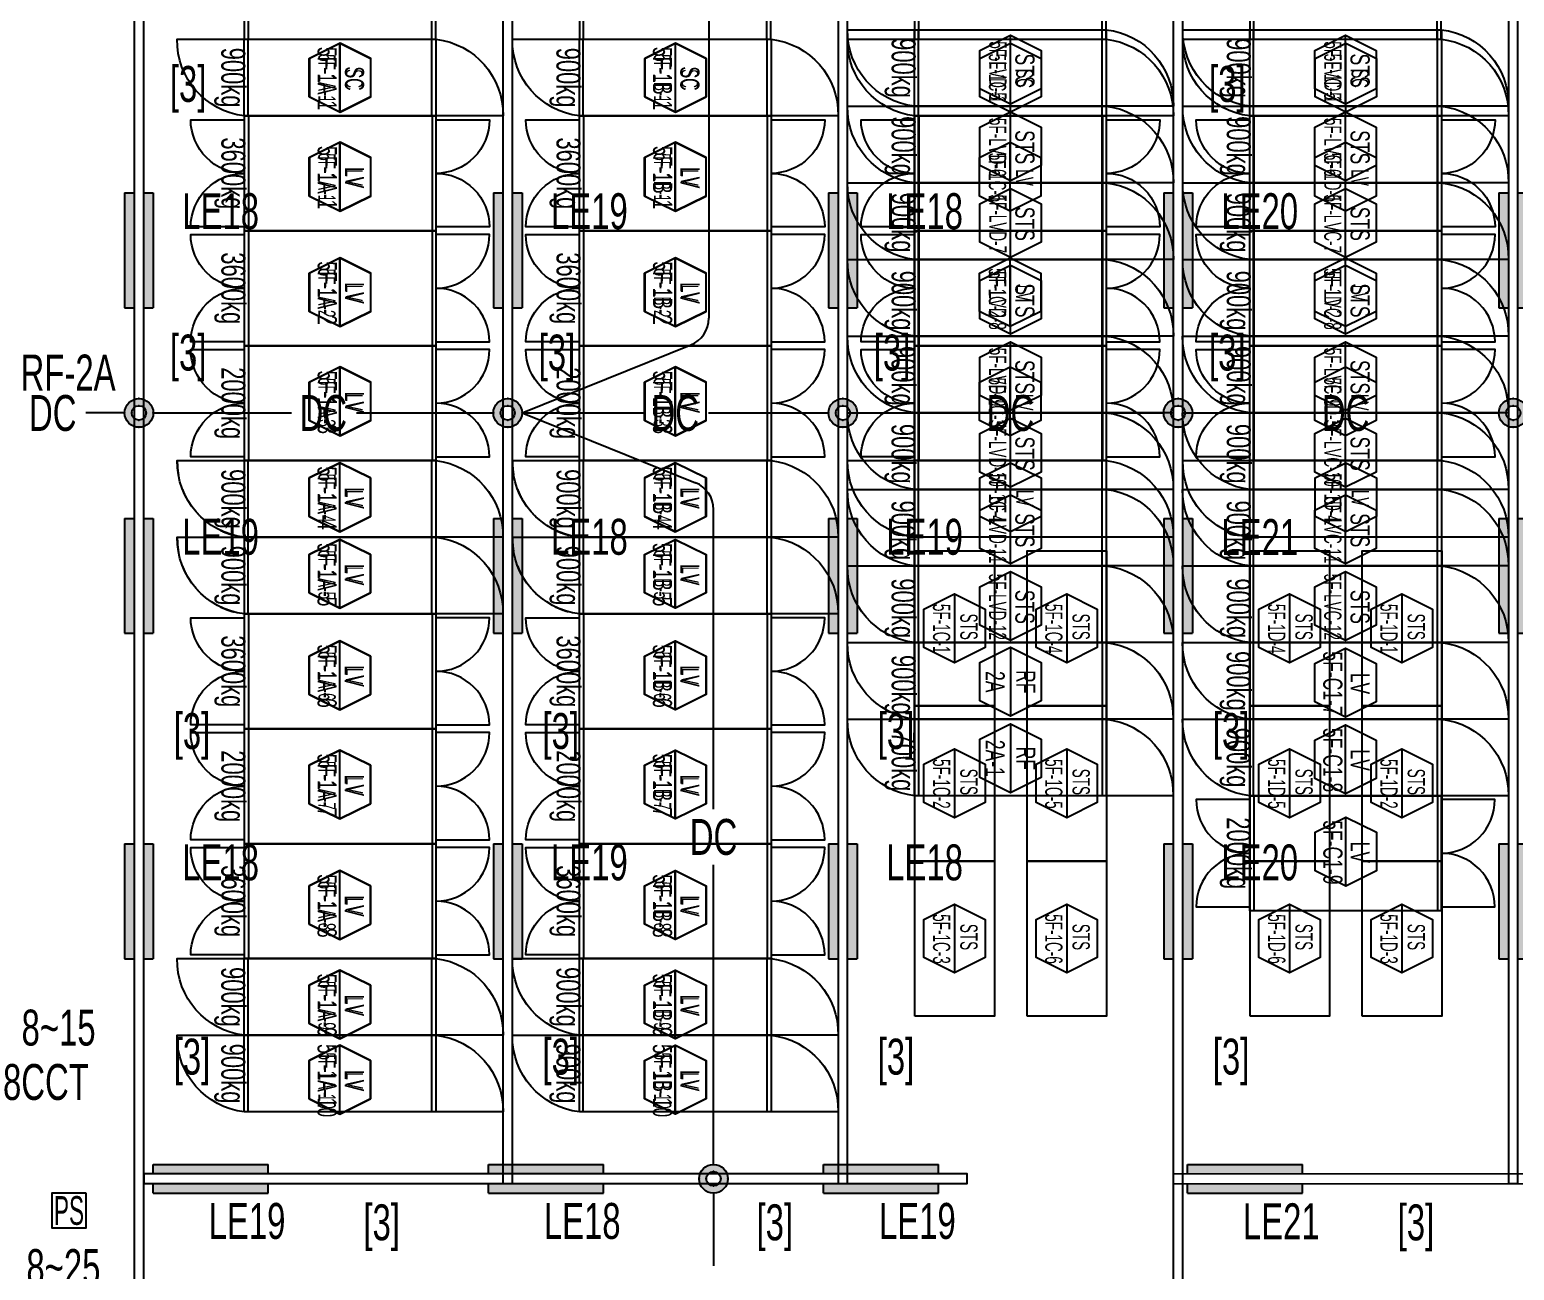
# Model space of a CAD drawing. Header units: millimetres. Extents: x 86947 to 500447, y -530175 to 1059536.
# Drawn here: x 134813 to 150316, y 483050 to 496005 of the extents above; entities that cross this region are included whole.
import ezdxf
from ezdxf.enums import TextEntityAlignment as Align

# ---------------------------------------------------------------- set-up
doc = ezdxf.new("R2010")
doc.units = ezdxf.units.MM
doc.header["$LTSCALE"] = 150
doc.linetypes.add('D1', pattern=[3, 1, -1, 1])
for name, color, linetype in [('------03 Lighting Fixture', 3, 'Continuous'), ('------04 Lighting Switch', 2, 'Continuous'), ('-----25 Emergency Lighting Embeded Wire in Ceiling or Wall', 1, 'Continuous'), ('-----28 Race Way', 1, 'Continuous'), ('-----33 Equipment', 5, 'Continuous'), ('-----36 Dimension', 1, 'Continuous')]:
    doc.layers.add(name, color=color, linetype=linetype)
doc.styles.add('ELEC', font='Dotum.ttf')

# ---------------------------------------------------------------- blocks, each defined once
blk = doc.blocks.new('D01')
at = {"linetype": 'Continuous'}
blk.add_circle((0, 0), 150, dxfattribs=at)
for p in [(-150, 0), (0, 150), (150, 0), (0, -150)]:
    blk.add_point(p)
blk = doc.blocks.new('E01')
h = blk.add_hatch(color=256)
edge = h.paths.add_edge_path(flags=17)
edge.add_arc((0, 0), 75, 0, 360)
edge = h.paths.add_edge_path()
edge.add_arc((0, 0), 150, 0, 360)
blk.add_blockref('D01', (0, 0))
at = {"xscale": 0.5, "yscale": 0.5, "zscale": 0.5}
blk.add_blockref('D01', (0, 0), dxfattribs=at)
blk = doc.blocks.new('*U16')
blk.add_lwpolyline([(150, 0), (-150, 0), (-150, -300), (150, -300)], close=True)
at = {"style": 'ELEC', "width": 0.6}
blk.add_text('PS', height=250, dxfattribs=at).set_placement((0, -150), align=Align.MIDDLE)
blk = doc.blocks.new('E17')
h = blk.add_hatch(color=256)
h.paths.add_polyline_path([(600, 100), (-600, 100), (-600, 0), (600, 0)])
h.paths.add_polyline_path([(600, -100), (-600, -100), (-600, -200), (600, -200)])
for p, q in [((-600, 100), (600, 100)), ((-600, 100), (-600, 0)), ((600, 100), (600, 0)), ((600, 100), (600, 0)), ((-600, -100), (-600, -200)), ((600, -100), (600, -200)), ((-600, -200), (600, -200))]:
    blk.add_line(p, q)
blk = doc.blocks.new('1234')
at = {"layer": '-----33 Equipment'}
for p, q in [((389398, 674105), (389398, 676605)), ((391312, 674105), (391312, 676605)), ((392898, 674105), (392898, 676605)), ((394812, 674105), (394812, 676605)), ((396398, 674105), (396398, 676605)), ((398312, 674105), (398312, 676605)), ((399898, 674105), (399898, 676605)), ((401812, 674105), (401812, 676605)), ((389394, 673305), (389394, 674105)), ((391314, 673305), (391314, 674105)), ((392894, 673305), (392894, 674105)), ((394814, 673305), (394814, 674105)), ((396394, 673305), (396394, 674105)), ((398314, 673305), (398314, 674105)), ((399894, 673305), (399894, 674105)), ((401814, 673305), (401814, 674105)), ((389397, 673305), (389397, 672105)), ((391315, 673305), (391315, 672105)), ((392897, 673305), (392897, 672105)), ((394815, 673305), (394815, 672105)), ((396397, 673305), (396397, 672105)), ((398315, 673305), (398315, 672105)), ((399897, 673305), (399897, 672105)), ((401815, 673305), (401815, 672105)), ((389397, 672105), (389397, 670905)), ((391315, 672105), (391315, 670905)), ((392897, 672105), (392897, 670905)), ((394815, 672105), (394815, 670905)), ((396397, 672105), (396397, 670905)), ((398315, 672105), (398315, 670905)), ((399897, 672105), (399897, 670905)), ((401815, 672105), (401815, 670905)), ((389397, 670905), (389397, 669705)), ((391315, 670905), (391315, 669705)), ((392897, 670905), (392897, 669705)), ((394815, 670905), (394815, 669705)), ((396397, 670905), (396397, 669705)), ((398315, 670905), (398315, 669705)), ((399897, 670905), (399897, 669705)), ((401815, 670905), (401815, 669705)), ((389395, 668905), (389395, 669705)), ((391313, 668905), (391313, 669705)), ((392895, 668905), (392895, 669705)), ((394813, 668905), (394813, 669705)), ((396395, 668905), (396395, 669705)), ((398313, 668905), (398313, 669705)), ((399895, 668905), (399895, 669705)), ((401813, 668905), (401813, 669705)), ((389395, 668105), (389395, 668905)), ((391313, 668105), (391313, 668905)), ((392895, 668105), (392895, 668905)), ((394813, 668105), (394813, 668905)), ((389397, 668105), (389397, 666905)), ((391315, 668105), (391315, 666905)), ((392897, 668105), (392897, 666905)), ((394815, 668105), (394815, 666905)), ((389397, 666905), (389397, 665705)), ((391315, 666905), (391315, 665705)), ((392897, 666905), (392897, 665705)), ((394815, 666905), (394815, 665705)), ((389397, 665705), (389397, 664505)), ((391315, 665705), (391315, 664505)), ((392897, 665705), (392897, 664505)), ((394815, 665705), (394815, 664505)), ((389394, 663705), (389394, 664505)), ((391314, 663705), (391314, 664505)), ((392894, 663705), (392894, 664505)), ((394814, 663705), (394814, 664505)), ((389394, 662905), (389394, 663705)), ((391314, 662905), (391314, 663705)), ((392894, 662905), (392894, 663705)), ((394814, 662905), (394814, 663705))]:
    blk.add_line(p, q, dxfattribs=at)
at = {"layer": '-----33 Equipment', "elevation": 0}
for points in [[(391354, 674105), (391354, 676605), (389354, 676605), (389354, 674105)], [(394854, 674105), (394854, 676605), (392854, 676605), (392854, 674105)], [(398354, 674105), (398354, 676605), (396354, 676605), (396354, 674105)], [(401854, 674105), (401854, 676605), (399854, 676605), (399854, 674105)], [(389354, 673305), (389354, 674105), (391356, 674105), (391356, 673305)], [(392854, 673305), (392854, 674105), (394856, 674105), (394856, 673305)], [(396354, 673305), (396354, 674105), (398356, 674105), (398356, 673305)], [(399854, 673305), (399854, 674105), (401856, 674105), (401856, 673305)], [(391355, 673305), (391355, 672105), (389355, 672105), (389355, 673305)], [(394855, 673305), (394855, 672105), (392855, 672105), (392855, 673305)], [(398355, 673305), (398355, 672105), (396355, 672105), (396355, 673305)], [(401855, 673305), (401855, 672105), (399855, 672105), (399855, 673305)], [(391355, 672105), (391355, 670905), (389355, 670905), (389355, 672105)], [(394855, 672105), (394855, 670905), (392855, 670905), (392855, 672105)], [(398355, 672105), (398355, 670905), (396355, 670905), (396355, 672105)], [(401855, 672105), (401855, 670905), (399855, 670905), (399855, 672105)], [(391355, 670905), (391355, 669705), (389355, 669705), (389355, 670905)], [(394855, 670905), (394855, 669705), (392855, 669705), (392855, 670905)], [(398355, 670905), (398355, 669705), (396355, 669705), (396355, 670905)], [(401855, 670905), (401855, 669705), (399855, 669705), (399855, 670905)], [(389355, 668905), (389355, 669705), (391355, 669705), (391355, 668905)], [(392855, 668905), (392855, 669705), (394855, 669705), (394855, 668905)], [(396355, 668905), (396355, 669705), (398355, 669705), (398355, 668905)], [(399855, 668905), (399855, 669705), (401855, 669705), (401855, 668905)], [(389355, 668105), (389355, 668905), (391355, 668905), (391355, 668105)], [(392855, 668105), (392855, 668905), (394855, 668905), (394855, 668105)], [(391355, 668105), (391355, 666905), (389355, 666905), (389355, 668105)], [(394855, 668105), (394855, 666905), (392855, 666905), (392855, 668105)], [(391355, 666905), (391355, 665705), (389355, 665705), (389355, 666905)], [(394855, 666905), (394855, 665705), (392855, 665705), (392855, 666905)], [(391355, 665705), (391355, 664505), (389355, 664505), (389355, 665705)], [(394855, 665705), (394855, 664505), (392855, 664505), (392855, 665705)], [(389354, 663705), (389354, 664505), (391356, 664505), (391356, 663705)], [(392854, 663705), (392854, 664505), (394856, 664505), (394856, 663705)], [(389354, 662905), (389354, 663705), (391356, 663705), (391356, 662905)], [(392854, 662905), (392854, 663705), (394856, 663705), (394856, 662905)]]:
    blk.add_lwpolyline(points, close=True, dxfattribs=at)
for points in [[(389354, 673305, -0.385743), (388654, 674105), (389354, 674105)], [(391356, 674105, -0.385743), (392056, 673305), (391356, 673305)], [(392854, 673305, -0.385743), (392154, 674105), (392854, 674105)], [(394856, 674105, -0.385743), (395556, 673305), (394856, 673305)], [(396354, 673305, -0.385743), (395654, 674105), (396354, 674105)], [(398356, 674105, -0.385743), (399056, 673305), (398356, 673305)], [(399854, 673305, -0.385743), (399154, 674105), (399854, 674105)], [(401856, 674105, -0.385743), (402556, 673305), (401856, 673305)], [(389355, 672145), (388795, 672145, -0.414214), (389355, 672705, -0.414214), (388795, 673265), (389355, 673265)], [(391355, 673265), (391915, 673265), (391915, 673265, -0.414214), (391355, 672705, -0.414214), (391915, 672145), (391355, 672145)], [(392855, 672145), (392295, 672145, -0.414214), (392855, 672705, -0.414214), (392295, 673265), (392855, 673265)], [(394855, 673265), (395415, 673265), (395415, 673265, -0.414214), (394855, 672705, -0.414214), (395415, 672145), (394855, 672145)], [(396355, 672145), (395795, 672145, -0.414214), (396355, 672705, -0.414214), (395795, 673265), (396355, 673265)], [(398355, 673265), (398915, 673265), (398915, 673265, -0.414214), (398355, 672705, -0.414214), (398915, 672145), (398355, 672145)], [(399855, 672145), (399295, 672145, -0.414214), (399855, 672705, -0.414214), (399295, 673265), (399855, 673265)], [(401855, 673265), (402415, 673265), (402415, 673265, -0.414214), (401855, 672705, -0.414214), (402415, 672145), (401855, 672145)], [(389355, 670945), (388795, 670945, -0.414214), (389355, 671505, -0.414214), (388795, 672065), (389355, 672065)], [(391355, 670945), (391915, 670945, 0.414214), (391355, 671505, 0.414214), (391915, 672065), (391915, 672065), (391355, 672065)], [(392855, 670945), (392295, 670945, -0.414214), (392855, 671505, -0.414214), (392295, 672065), (392855, 672065)], [(394855, 670945), (395415, 670945, 0.414214), (394855, 671505, 0.414214), (395415, 672065), (395415, 672065), (394855, 672065)], [(396355, 670945), (395795, 670945, -0.414214), (396355, 671505, -0.414214), (395795, 672065), (396355, 672065)], [(398355, 670945), (398915, 670945, 0.414214), (398355, 671505, 0.414214), (398915, 672065), (398915, 672065), (398355, 672065)], [(399855, 670945), (399295, 670945, -0.414214), (399855, 671505, -0.414214), (399295, 672065), (399855, 672065)], [(401855, 670945), (402415, 670945, 0.414214), (401855, 671505, 0.414214), (402415, 672065), (402415, 672065), (401855, 672065)], [(389355, 669745), (388795, 669745, -0.414214), (389355, 670305, -0.414214), (388795, 670865), (389355, 670865)], [(391355, 669745), (391915, 669745, 0.414214), (391355, 670305, 0.414214), (391915, 670865), (391915, 670865), (391355, 670865)], [(392855, 669745), (392295, 669745, -0.414214), (392855, 670305, -0.414214), (392295, 670865), (392855, 670865)], [(394855, 669745), (395415, 669745, 0.414214), (394855, 670305, 0.414214), (395415, 670865), (395415, 670865), (394855, 670865)], [(396355, 669745), (395795, 669745, -0.414214), (396355, 670305, -0.414214), (395795, 670865), (396355, 670865)], [(398355, 669745), (398915, 669745, 0.414214), (398355, 670305, 0.414214), (398915, 670865), (398915, 670865), (398355, 670865)], [(399855, 669745), (399295, 669745, -0.414214), (399855, 670305, -0.414214), (399295, 670865), (399855, 670865)], [(401855, 669745), (402415, 669745, 0.414214), (401855, 670305, 0.414214), (402415, 670865), (402415, 670865), (401855, 670865)], [(389355, 668905, -0.385743), (388655, 669705), (389355, 669705)], [(391355, 669705, -0.385743), (392055, 668905), (391355, 668905)], [(392855, 668905, -0.385743), (392155, 669705), (392855, 669705)], [(394855, 669705, -0.385743), (395555, 668905), (394855, 668905)], [(396355, 668905, -0.385743), (395655, 669705), (396355, 669705)], [(398355, 669705, -0.385743), (399055, 668905), (398355, 668905)], [(399855, 668905, -0.385743), (399155, 669705), (399855, 669705)], [(401855, 669705, -0.385743), (402555, 668905), (401855, 668905)], [(389355, 668105, -0.385743), (388655, 668905), (389355, 668905)], [(391355, 668905, -0.385743), (392055, 668105), (391355, 668105)], [(392855, 668105, -0.385743), (392155, 668905), (392855, 668905)], [(394855, 668905, -0.385743), (395555, 668105), (394855, 668105)], [(389355, 666945), (388795, 666945, -0.414214), (389355, 667505, -0.414214), (388795, 668065), (389355, 668065)], [(391355, 666945), (391915, 666945, 0.414214), (391355, 667505, 0.414214), (391915, 668065), (391915, 668065), (391355, 668065)], [(392855, 666945), (392295, 666945, -0.414214), (392855, 667505, -0.414214), (392295, 668065), (392855, 668065)], [(394855, 666945), (395415, 666945, 0.414214), (394855, 667505, 0.414214), (395415, 668065), (395415, 668065), (394855, 668065)], [(389355, 665745), (388795, 665745, -0.414214), (389355, 666305, -0.414214), (388795, 666865), (389355, 666865)], [(391355, 665745), (391915, 665745, 0.414214), (391355, 666305, 0.414214), (391915, 666865), (391915, 666865), (391355, 666865)], [(392855, 665745), (392295, 665745, -0.414214), (392855, 666305, -0.414214), (392295, 666865), (392855, 666865)], [(394855, 665745), (395415, 665745, 0.414214), (394855, 666305, 0.414214), (395415, 666865), (395415, 666865), (394855, 666865)], [(389355, 664545), (388795, 664545, -0.414214), (389355, 665105, -0.414214), (388795, 665665), (389355, 665665)], [(391355, 664545), (391915, 664545, 0.414214), (391355, 665105, 0.414214), (391915, 665665), (391915, 665665), (391355, 665665)], [(392855, 664545), (392295, 664545, -0.414214), (392855, 665105, -0.414214), (392295, 665665), (392855, 665665)], [(394855, 664545), (395415, 664545, 0.414214), (394855, 665105, 0.414214), (395415, 665665), (395415, 665665), (394855, 665665)], [(389354, 663705, -0.385743), (388654, 664505), (389354, 664505)], [(391356, 664505, -0.385743), (392056, 663705), (391356, 663705)], [(392854, 663705, -0.385743), (392154, 664505), (392854, 664505)], [(394856, 664505, -0.385743), (395556, 663705), (394856, 663705)], [(389354, 662905, -0.385743), (388654, 663705), (389354, 663705)], [(391356, 663705, -0.385743), (392056, 662905), (391356, 662905)], [(392854, 662905, -0.385743), (392154, 663705), (392854, 663705)], [(394856, 663705, -0.385743), (395556, 662905), (394856, 662905)]]:
    blk.add_lwpolyline(points, format="xyb", dxfattribs=at)
for points in [[(390352, 673344), (390352, 674064), (390672, 673904), (390672, 673504), (390352, 673344), (390032, 673504), (390032, 673904), (390352, 674064)], [(393856, 673344), (393856, 674064), (394176, 673904), (394176, 673504), (393856, 673344), (393536, 673504), (393536, 673904), (393856, 674064)], [(397354, 673344), (397354, 674064), (397674, 673904), (397674, 673504), (397354, 673344), (397034, 673504), (397034, 673904), (397354, 674064)], [(400856, 673344), (400856, 674064), (401176, 673904), (401176, 673504), (400856, 673344), (400536, 673504), (400536, 673904), (400856, 674064)], [(390351, 672309), (390351, 673029), (390671, 672869), (390671, 672468), (390351, 672309), (390031, 672468), (390031, 672869), (390351, 673029)], [(393855, 672309), (393855, 673029), (394175, 672869), (394175, 672468), (393855, 672309), (393535, 672468), (393535, 672869), (393855, 673029)], [(397353, 672309), (397353, 673029), (397673, 672869), (397673, 672468), (397353, 672309), (397033, 672468), (397033, 672869), (397353, 673029)], [(400855, 672309), (400855, 673029), (401175, 672869), (401175, 672468), (400855, 672309), (400535, 672468), (400535, 672869), (400855, 673029)], [(390351, 671104), (390351, 671824), (390671, 671664), (390671, 671264), (390351, 671104), (390031, 671264), (390031, 671664), (390351, 671824)], [(393855, 671104), (393855, 671824), (394175, 671664), (394175, 671264), (393855, 671104), (393535, 671264), (393535, 671664), (393855, 671824)], [(397353, 671104), (397353, 671824), (397673, 671664), (397673, 671264), (397353, 671104), (397033, 671264), (397033, 671664), (397353, 671824)], [(400855, 671104), (400855, 671824), (401175, 671664), (401175, 671264), (400855, 671104), (400535, 671264), (400535, 671664), (400855, 671824)], [(390351, 669963), (390351, 670683), (390671, 670524), (390671, 670123), (390351, 669963), (390031, 670123), (390031, 670524), (390351, 670683)], [(393855, 669963), (393855, 670683), (394175, 670524), (394175, 670123), (393855, 669963), (393535, 670123), (393535, 670524), (393855, 670683)], [(397353, 669963), (397353, 670683), (397673, 670524), (397673, 670123), (397353, 669963), (397033, 670123), (397033, 670524), (397353, 670683)], [(400855, 669963), (400855, 670683), (401175, 670524), (401175, 670123), (400855, 669963), (400535, 670123), (400535, 670524), (400855, 670683)], [(390353, 668963), (390353, 669683), (390673, 669524), (390673, 669123), (390353, 668963), (390033, 669123), (390033, 669524), (390353, 669683)], [(393857, 668963), (393857, 669683), (394177, 669524), (394177, 669123), (393857, 668963), (393537, 669123), (393537, 669524), (393857, 669683)], [(397355, 668963), (397355, 669683), (397675, 669524), (397675, 669123), (397355, 668963), (397035, 669123), (397035, 669524), (397355, 669683)], [(400857, 668963), (400857, 669683), (401177, 669524), (401177, 669123), (400857, 668963), (400537, 669123), (400537, 669524), (400857, 669683)], [(390353, 668163), (390353, 668883), (390673, 668724), (390673, 668323), (390353, 668163), (390033, 668323), (390033, 668724), (390353, 668883)], [(393857, 668163), (393857, 668883), (394177, 668724), (394177, 668323), (393857, 668163), (393537, 668323), (393537, 668724), (393857, 668883)], [(396357, 667143), (396357, 668763), (397187, 668763), (397187, 667143), (396357, 667143)], [(397529, 667143), (397529, 668763), (398359, 668763), (398359, 667143), (397529, 667143)], [(399857, 667143), (399857, 668763), (400687, 668763), (400687, 667143), (399857, 667143)], [(401029, 667143), (401029, 668763), (401859, 668763), (401859, 667143), (401029, 667143)], [(396770, 668315), (396770, 667595), (396450, 667755), (396450, 668155), (396770, 668315), (397090, 668155), (397090, 667755), (396770, 667595)], [(397942, 668315), (397942, 667595), (397622, 667755), (397622, 668155), (397942, 668315), (398262, 668155), (398262, 667755), (397942, 667595)], [(400270, 668315), (400270, 667595), (399950, 667755), (399950, 668155), (400270, 668315), (400590, 668155), (400590, 667755), (400270, 667595)], [(401442, 668315), (401442, 667595), (401122, 667755), (401122, 668155), (401442, 668315), (401762, 668155), (401762, 667755), (401442, 667595)], [(390353, 667104), (390353, 667824), (390673, 667664), (390673, 667264), (390353, 667104), (390033, 667264), (390033, 667664), (390353, 667824)], [(393857, 667104), (393857, 667824), (394177, 667664), (394177, 667264), (393857, 667104), (393537, 667264), (393537, 667664), (393857, 667824)], [(396357, 665523), (396357, 667143), (397187, 667143), (397187, 665523), (396357, 665523)], [(397529, 665523), (397529, 667143), (398359, 667143), (398359, 665523), (397529, 665523)], [(399857, 665523), (399857, 667143), (400687, 667143), (400687, 665523), (399857, 665523)], [(401029, 665523), (401029, 667143), (401859, 667143), (401859, 665523), (401029, 665523)], [(390353, 665963), (390353, 666683), (390673, 666524), (390673, 666123), (390353, 665963), (390033, 666123), (390033, 666524), (390353, 666683)], [(393857, 665963), (393857, 666683), (394177, 666524), (394177, 666123), (393857, 665963), (393537, 666123), (393537, 666524), (393857, 666683)], [(396770, 666695), (396770, 665975), (396450, 666135), (396450, 666535), (396770, 666695), (397090, 666535), (397090, 666135), (396770, 665975)], [(397942, 666695), (397942, 665975), (397622, 666135), (397622, 666535), (397942, 666695), (398262, 666535), (398262, 666135), (397942, 665975)], [(400270, 666695), (400270, 665975), (399950, 666135), (399950, 666535), (400270, 666695), (400590, 666535), (400590, 666135), (400270, 665975)], [(401442, 666695), (401442, 665975), (401122, 666135), (401122, 666535), (401442, 666695), (401762, 666535), (401762, 666135), (401442, 665975)], [(390353, 664704), (390353, 665424), (390673, 665264), (390673, 664864), (390353, 664704), (390033, 664864), (390033, 665264), (390353, 665424)], [(393857, 664704), (393857, 665424), (394177, 665264), (394177, 664864), (393857, 664704), (393537, 664864), (393537, 665264), (393857, 665424)], [(396357, 663903), (396357, 665523), (397187, 665523), (397187, 663903), (396357, 663903)], [(397529, 663903), (397529, 665523), (398359, 665523), (398359, 663903), (397529, 663903)], [(399857, 663903), (399857, 665523), (400687, 665523), (400687, 663903), (399857, 663903)], [(401029, 663903), (401029, 665523), (401859, 665523), (401859, 663903), (401029, 663903)], [(396770, 665075), (396770, 664355), (396450, 664515), (396450, 664915), (396770, 665075), (397090, 664915), (397090, 664515), (396770, 664355)], [(397942, 665075), (397942, 664355), (397622, 664515), (397622, 664915), (397942, 665075), (398262, 664915), (398262, 664515), (397942, 664355)], [(400270, 665075), (400270, 664355), (399950, 664515), (399950, 664915), (400270, 665075), (400590, 664915), (400590, 664515), (400270, 664355)], [(401442, 665075), (401442, 664355), (401122, 664515), (401122, 664915), (401442, 665075), (401762, 664915), (401762, 664515), (401442, 664355)], [(390353, 663666), (390353, 664386), (390673, 664227), (390673, 663826), (390353, 663666), (390033, 663826), (390033, 664227), (390353, 664386)], [(393857, 663666), (393857, 664386), (394177, 664227), (394177, 663826), (393857, 663666), (393537, 663826), (393537, 664227), (393857, 664386)], [(390353, 662880), (390353, 663600), (390673, 663441), (390673, 663040), (390353, 662880), (390033, 663040), (390033, 663441), (390353, 663600)], [(393857, 662880), (393857, 663600), (394177, 663441), (394177, 663040), (393857, 662880), (393537, 663040), (393537, 663441), (393857, 663600)]]:
    blk.add_lwpolyline(points, dxfattribs=at)
at = {"layer": '-----33 Equipment', "style": 'ELEC', "width": 0.6}
for s, p in [('5F-1A-1', (390218, 673695)), ('5F-1B-1', (393722, 673695, 0)), ('5F-1C-1', (397220, 673695, 0)), ('5F-1D-1', (400722, 673695, 0)), ('SC', (390503, 673695)), ('SC', (394007, 673695, 0)), ('SC', (397505, 673695, 0)), ('SC', (401007, 673695, 0)), ('5F-1A-1', (390217, 672660)), ('5F-1B-1', (393721, 672660, 0)), ('5F-1C-1', (397219, 672660, 0)), ('5F-1D-1', (400721, 672660, 0)), ('LV', (390502, 672660)), ('LV', (394006, 672660, 0)), ('LV', (397504, 672660, 0)), ('LV', (401006, 672660, 0)), ('5F-1A-2', (390217, 671455)), ('5F-1B-2', (393721, 671455, 0)), ('5F-1C-2', (397219, 671455, 0)), ('5F-1D-2', (400721, 671455, 0)), ('LV', (390502, 671455)), ('LV', (394006, 671455, 0)), ('LV', (397504, 671455, 0)), ('LV', (401006, 671455, 0)), ('5F-1A-3', (390217, 670314)), ('5F-1B-3', (393721, 670314, 0)), ('5F-1C-3', (397219, 670314, 0)), ('5F-1D-3', (400721, 670314, 0)), ('LV', (390502, 670314)), ('LV', (394006, 670314, 0)), ('LV', (397504, 670314, 0)), ('LV', (401006, 670314, 0)), ('5F-1A-4', (390219, 669314)), ('5F-1B-4', (393723, 669314, 0)), ('5F-1C-4', (397221, 669314, 0)), ('5F-1D-4', (400723, 669314, 0)), ('LV', (390504, 669314)), ('LV', (394008, 669314, 0)), ('LV', (397506, 669314, 0)), ('LV', (401008, 669314, 0)), ('5F-1A-5', (390219, 668514)), ('5F-1B-5', (393723, 668514, 0)), ('LV', (390504, 668514)), ('LV', (394008, 668514, 0)), ('5F-1C-1', (396636, 667950, 0)), ('5F-1C-4', (397808, 667950, 0)), ('5F-1D-4', (400136, 667950, 0)), ('5F-1D-1', (401308, 667950, 0)), ('STS', (396921, 667971, 0)), ('STS', (398093, 667971, 0)), ('STS', (400421, 667971, 0)), ('STS', (401593, 667971, 0)), ('5F-1A-6', (390219, 667455)), ('5F-1B-6', (393723, 667455, 0)), ('LV', (390504, 667455)), ('LV', (394008, 667455, 0)), ('5F-1A-7', (390219, 666314)), ('5F-1B-7', (393723, 666314, 0)), ('5F-1C-2', (396636, 666330, 0)), ('STS', (396921, 666351, 0)), ('5F-1C-5', (397808, 666330, 0)), ('STS', (398093, 666351, 0)), ('5F-1D-5', (400136, 666330, 0)), ('STS', (400421, 666351, 0)), ('5F-1D-2', (401308, 666330, 0)), ('STS', (401593, 666351, 0)), ('LV', (390504, 666314)), ('LV', (394008, 666314, 0)), ('5F-1A-8', (390219, 665055)), ('5F-1B-8', (393723, 665055, 0)), ('LV', (390504, 665055)), ('LV', (394008, 665055, 0)), ('5F-1C-3', (396636, 664710, 0)), ('5F-1C-6', (397808, 664710, 0)), ('5F-1D-6', (400136, 664710, 0)), ('5F-1D-3', (401308, 664710, 0)), ('STS', (396921, 664731, 0)), ('STS', (398093, 664731, 0)), ('STS', (400421, 664731, 0)), ('STS', (401593, 664731, 0)), ('5F-1A-9', (390219, 664017)), ('5F-1B-9', (393723, 664017, 0)), ('LV', (390504, 664017)), ('LV', (394008, 664017, 0)), ('5F-1A-10', (390219, 663231)), ('5F-1B-10', (393723, 663231, 0)), ('LV', (390504, 663231)), ('LV', (394008, 663231, 0))]:
    blk.add_text(s, height=180, rotation=270, dxfattribs=at).set_placement(p, align=Align.MIDDLE_CENTER)
blk = doc.blocks.new('전기실 장비배치')
at = {"layer": '-----33 Equipment'}
for p, q in [((137098, 495905, 0), (137098, 498405, 0)), ((139012, 495905, 0), (139012, 498405, 0)), ((140598, 495905, 0), (140598, 498405, 0)), ((142512, 495905, 0), (142512, 498405, 0)), ((144094, 495205), (144094, 496005)), ((146014, 495205), (146014, 496005)), ((147594, 495205, 0), (147594, 496005, 0)), ((149514, 495205, 0), (149514, 496005, 0)), ((137094, 495105, 0), (137094, 495905, 0)), ((139014, 495105, 0), (139014, 495905, 0)), ((140594, 495105, 0), (140594, 495905, 0)), ((142514, 495105, 0), (142514, 495905, 0)), ((144094, 494405), (144094, 495205)), ((146014, 494405), (146014, 495205)), ((147594, 494405, 0), (147594, 495205, 0)), ((149514, 494405, 0), (149514, 495205, 0)), ((137097, 495105, 0), (137097, 493905, 0)), ((139015, 495105, 0), (139015, 493905, 0)), ((140597, 495105, 0), (140597, 493905, 0)), ((142515, 495105, 0), (142515, 493905, 0)), ((144094, 493605), (144094, 494405)), ((146014, 493605), (146014, 494405)), ((147594, 493605, 0), (147594, 494405, 0)), ((149514, 493605, 0), (149514, 494405, 0)), ((137097, 493905, 0), (137097, 492705, 0)), ((139015, 493905, 0), (139015, 492705, 0)), ((140597, 493905, 0), (140597, 492705, 0)), ((142515, 493905, 0), (142515, 492705, 0)), ((144094, 492805), (144094, 493605)), ((146014, 492805), (146014, 493605)), ((147594, 492805, 0), (147594, 493605, 0)), ((149514, 492805, 0), (149514, 493605, 0)), ((137097, 492705, 0), (137097, 491505, 0)), ((139015, 492705, 0), (139015, 491505, 0)), ((140597, 492705, 0), (140597, 491505, 0)), ((142515, 492705, 0), (142515, 491505, 0)), ((144093, 492005), (144093, 492805)), ((146013, 492005), (146013, 492805)), ((147593, 492005, 0), (147593, 492805, 0)), ((149513, 492005, 0), (149513, 492805, 0)), ((144093, 491205), (144093, 492005)), ((146013, 491205), (146013, 492005)), ((147593, 491205, 0), (147593, 492005, 0)), ((149513, 491205, 0), (149513, 492005, 0)), ((137095, 490705, 0), (137095, 491505, 0)), ((139013, 490705, 0), (139013, 491505, 0)), ((140595, 490705, 0), (140595, 491505, 0)), ((142513, 490705, 0), (142513, 491505, 0)), ((144093, 490405), (144093, 491205)), ((146013, 490405), (146013, 491205)), ((147593, 490405, 0), (147593, 491205, 0)), ((149513, 490405, 0), (149513, 491205, 0)), ((137095, 489905, 0), (137095, 490705, 0)), ((139013, 489905, 0), (139013, 490705, 0)), ((140595, 489905, 0), (140595, 490705, 0)), ((142513, 489905, 0), (142513, 490705, 0)), ((144093, 489605), (144093, 490405)), ((146013, 489605), (146013, 490405)), ((147593, 489605, 0), (147593, 490405, 0)), ((149513, 489605, 0), (149513, 490405, 0)), ((137097, 489905, 0), (137097, 488705, 0)), ((139015, 489905, 0), (139015, 488705, 0)), ((140597, 489905, 0), (140597, 488705, 0)), ((142515, 489905, 0), (142515, 488705, 0)), ((144096, 489605), (144096, 488805)), ((146014, 489605), (146014, 488805)), ((147593, 488805, 0), (147593, 489605, 0)), ((149513, 488805, 0), (149513, 489605, 0)), ((137097, 488705, 0), (137097, 487505, 0)), ((139015, 488705, 0), (139015, 487505, 0)), ((140597, 488705, 0), (140597, 487505, 0)), ((142515, 488705, 0), (142515, 487505, 0)), ((144096, 488805), (144096, 488005)), ((146014, 488805), (146014, 488005)), ((147593, 488005, 0), (147593, 488805, 0)), ((149513, 488005, 0), (149513, 488805, 0)), ((147596, 488005, 0), (147596, 486805, 0)), ((149514, 488005, 0), (149514, 486805, 0)), ((137097, 487505, 0), (137097, 486305, 0)), ((139015, 487505, 0), (139015, 486305, 0)), ((140597, 487505, 0), (140597, 486305, 0)), ((142515, 487505, 0), (142515, 486305, 0)), ((137094, 485505, 0), (137094, 486305, 0)), ((139014, 485505, 0), (139014, 486305, 0)), ((140594, 485505, 0), (140594, 486305, 0)), ((142514, 485505, 0), (142514, 486305, 0)), ((137094, 484705, 0), (137094, 485505, 0)), ((139014, 484705, 0), (139014, 485505, 0)), ((140594, 484705, 0), (140594, 485505, 0)), ((142514, 484705, 0), (142514, 485505, 0))]:
    blk.add_line(p, q, dxfattribs=at)
at = {"layer": '-----33 Equipment', "elevation": 0}
for points in [[(139054, 495905), (139054, 498405), (137054, 498405), (137054, 495905)], [(142554, 495905), (142554, 498405), (140554, 498405), (140554, 495905)], [(144054, 495205), (144054, 496005), (146056, 496005), (146056, 495205)], [(147554, 495205), (147554, 496005), (149556, 496005), (149556, 495205)], [(137054, 495105), (137054, 495905), (139056, 495905), (139056, 495105)], [(140554, 495105), (140554, 495905), (142556, 495905), (142556, 495105)], [(144054, 494405), (144054, 495205), (146056, 495205), (146056, 494405)], [(147554, 494405), (147554, 495205), (149556, 495205), (149556, 494405)], [(139055, 495105), (139055, 493905), (137055, 493905), (137055, 495105)], [(142555, 495105), (142555, 493905), (140555, 493905), (140555, 495105)], [(144054, 493605), (144054, 494405), (146056, 494405), (146056, 493605)], [(147554, 493605), (147554, 494405), (149556, 494405), (149556, 493605)], [(139055, 493905), (139055, 492705), (137055, 492705), (137055, 493905)], [(142555, 493905), (142555, 492705), (140555, 492705), (140555, 493905)], [(144054, 492805), (144054, 493605), (146056, 493605), (146056, 492805)], [(147554, 492805), (147554, 493605), (149556, 493605), (149556, 492805)], [(139055, 492705), (139055, 491505), (137055, 491505), (137055, 492705)], [(142555, 492705), (142555, 491505), (140555, 491505), (140555, 492705)], [(144053, 492005), (144053, 492805), (146055, 492805), (146055, 492005)], [(147553, 492005), (147553, 492805), (149555, 492805), (149555, 492005)], [(144053, 491205), (144053, 492005), (146055, 492005), (146055, 491205)], [(147553, 491205), (147553, 492005), (149555, 492005), (149555, 491205)], [(137055, 490705), (137055, 491505), (139055, 491505), (139055, 490705)], [(140555, 490705), (140555, 491505), (142555, 491505), (142555, 490705)], [(144053, 490405), (144053, 491205), (146055, 491205), (146055, 490405)], [(147553, 490405), (147553, 491205), (149555, 491205), (149555, 490405)], [(137055, 489905), (137055, 490705), (139055, 490705), (139055, 489905)], [(140555, 489905), (140555, 490705), (142555, 490705), (142555, 489905)], [(144053, 489605), (144053, 490405), (146055, 490405), (146055, 489605)], [(147553, 489605), (147553, 490405), (149555, 490405), (149555, 489605)], [(139055, 489905), (139055, 488705), (137055, 488705), (137055, 489905)], [(142555, 489905), (142555, 488705), (140555, 488705), (140555, 489905)], [(146054, 489605), (146054, 488805), (144054, 488805), (144054, 489605)], [(147553, 488805), (147553, 489605), (149555, 489605), (149555, 488805)], [(139055, 488705), (139055, 487505), (137055, 487505), (137055, 488705)], [(142555, 488705), (142555, 487505), (140555, 487505), (140555, 488705)], [(146054, 488805), (146054, 488005), (144054, 488005), (144054, 488805)], [(147553, 488005), (147553, 488805), (149555, 488805), (149555, 488005)], [(149554, 488005), (149554, 486805), (147554, 486805), (147554, 488005)], [(139055, 487505), (139055, 486305), (137055, 486305), (137055, 487505)], [(142555, 487505), (142555, 486305), (140555, 486305), (140555, 487505)], [(137054, 485505), (137054, 486305), (139056, 486305), (139056, 485505)], [(140554, 485505), (140554, 486305), (142556, 486305), (142556, 485505)], [(137054, 484705), (137054, 485505), (139056, 485505), (139056, 484705)], [(140554, 484705), (140554, 485505), (142556, 485505), (142556, 484705)]]:
    blk.add_lwpolyline(points, close=True, dxfattribs=at)
for points in [[(144054, 495205, -0.385743), (143354, 496005), (144054, 496005)], [(146056, 496005, -0.385743), (146756, 495205), (146056, 495205)], [(147554, 495205, -0.385743), (146854, 496005), (147554, 496005)], [(149556, 496005, -0.385743), (150256, 495205), (149556, 495205)], [(137054, 495105, -0.385743), (136354, 495905), (137054, 495905)], [(139056, 495905, -0.385743), (139756, 495105), (139056, 495105)], [(140554, 495105, -0.385743), (139854, 495905), (140554, 495905)], [(142556, 495905, -0.385743), (143256, 495105), (142556, 495105)], [(144054, 494405, -0.385743), (143354, 495205), (144054, 495205)], [(146056, 495205, -0.385743), (146756, 494405), (146056, 494405)], [(147554, 494405, -0.385743), (146854, 495205), (147554, 495205)], [(149556, 495205, -0.385743), (150256, 494405), (149556, 494405)], [(137055, 493945), (136495, 493945, -0.414214), (137055, 494505, -0.414214), (136495, 495065), (137055, 495065)], [(139055, 495065), (139615, 495065), (139615, 495065, -0.414214), (139055, 494505, -0.414214), (139615, 493945), (139055, 493945)], [(140555, 493945), (139995, 493945, -0.414214), (140555, 494505, -0.414214), (139995, 495065), (140555, 495065)], [(142555, 495065), (143115, 495065), (143115, 495065, -0.414214), (142555, 494505, -0.414214), (143115, 493945), (142555, 493945)], [(144054, 493605, -0.385743), (143354, 494405), (144054, 494405)], [(146056, 494405, -0.385743), (146756, 493605), (146056, 493605)], [(147554, 493605, -0.385743), (146854, 494405), (147554, 494405)], [(149556, 494405, -0.385743), (150256, 493605), (149556, 493605)], [(137055, 492745), (136495, 492745, -0.414214), (137055, 493305, -0.414214), (136495, 493865), (137055, 493865)], [(139055, 492745), (139615, 492745, 0.414214), (139055, 493305, 0.414214), (139615, 493865), (139615, 493865), (139055, 493865)], [(140555, 492745), (139995, 492745, -0.414214), (140555, 493305, -0.414214), (139995, 493865), (140555, 493865)], [(142555, 492745), (143115, 492745, 0.414214), (142555, 493305, 0.414214), (143115, 493865), (143115, 493865), (142555, 493865)], [(144054, 492805, -0.385743), (143354, 493605), (144054, 493605)], [(146056, 493605, -0.385743), (146756, 492805), (146056, 492805)], [(147554, 492805, -0.385743), (146854, 493605), (147554, 493605)], [(149556, 493605, -0.385743), (150256, 492805), (149556, 492805)], [(144053, 492005, -0.385743), (143353, 492805), (144053, 492805)], [(146055, 492805, -0.385743), (146755, 492005), (146055, 492005)], [(147553, 492005, -0.385743), (146853, 492805), (147553, 492805)], [(149555, 492805, -0.385743), (150255, 492005), (149555, 492005)], [(137055, 491545), (136495, 491545, -0.414214), (137055, 492105, -0.414214), (136495, 492665), (137055, 492665)], [(139055, 491545), (139615, 491545, 0.414214), (139055, 492105, 0.414214), (139615, 492665), (139615, 492665), (139055, 492665)], [(140555, 491545), (139995, 491545, -0.414214), (140555, 492105, -0.414214), (139995, 492665), (140555, 492665)], [(142555, 491545), (143115, 491545, 0.414214), (142555, 492105, 0.414214), (143115, 492665), (143115, 492665), (142555, 492665)], [(144053, 491205, -0.385743), (143353, 492005), (144053, 492005)], [(146055, 492005, -0.385743), (146755, 491205), (146055, 491205)], [(147553, 491205, -0.385743), (146853, 492005), (147553, 492005)], [(149555, 492005, -0.385743), (150255, 491205), (149555, 491205)], [(139055, 491505, -0.385743), (139755, 490705), (139055, 490705)], [(142555, 491505, -0.385743), (143255, 490705), (142555, 490705)], [(144053, 490405, -0.385743), (143353, 491205), (144053, 491205)], [(146055, 491205, -0.385743), (146755, 490405), (146055, 490405)], [(147553, 490405, -0.385743), (146853, 491205), (147553, 491205)], [(149555, 491205, -0.385743), (150255, 490405), (149555, 490405)], [(139055, 490705, -0.385743), (139755, 489905), (139055, 489905)], [(142555, 490705, -0.385743), (143255, 489905), (142555, 489905)], [(144053, 489605, -0.385743), (143353, 490405), (144053, 490405)], [(146055, 490405, -0.385743), (146755, 489605), (146055, 489605)], [(147553, 489605, -0.385743), (146853, 490405), (147553, 490405)], [(149555, 490405, -0.385743), (150255, 489605), (149514, 489605)], [(137055, 488745), (136495, 488745, -0.414214), (137055, 489305, -0.414214), (136495, 489865), (137055, 489865)], [(139055, 488745), (139615, 488745, 0.414214), (139055, 489305, 0.414214), (139615, 489865), (139615, 489865), (139055, 489865)], [(140555, 488745), (139995, 488745, -0.414214), (140555, 489305, -0.414214), (139995, 489865), (140555, 489865)], [(142555, 488745), (143115, 488745, 0.414214), (142555, 489305, 0.414214), (143115, 489865), (143115, 489865), (142555, 489865)], [(144054, 488805, -0.385743), (143354, 489605), (144054, 489605)], [(146054, 489605, -0.385743), (146754, 488805), (146054, 488805)], [(147553, 488805, -0.385743), (146853, 489605), (147553, 489605)], [(149555, 489605, -0.385743), (150255, 488805), (149555, 488805)], [(137055, 487545), (136495, 487545, -0.414214), (137055, 488105, -0.414214), (136495, 488665), (137055, 488665)], [(139055, 487545), (139615, 487545, 0.414214), (139055, 488105, 0.414214), (139615, 488665), (139615, 488665), (139055, 488665)], [(140555, 487545), (139995, 487545, -0.414214), (140555, 488105, -0.414214), (139995, 488665), (140555, 488665)], [(142555, 487545), (143115, 487545, 0.414214), (142555, 488105, 0.414214), (143115, 488665), (143115, 488665), (142555, 488665)], [(144054, 488005, -0.385743), (143354, 488805), (144054, 488805)], [(146054, 488805, -0.385743), (146754, 488005), (146054, 488005)], [(147553, 488005, -0.385743), (146853, 488805), (147553, 488805)], [(149555, 488805, -0.385743), (150255, 488005), (149555, 488005)], [(147554, 487965), (146994, 487965, 0.414214), (147554, 487405, 0.414214), (146994, 486845), (147554, 486845)], [(149554, 486845), (150114, 486845, 0.414214), (149554, 487405, 0.414214), (150114, 487965), (150114, 487965), (149554, 487965)], [(137055, 486345), (136495, 486345, -0.414214), (137055, 486905, -0.414214), (136495, 487465), (137055, 487465)], [(139055, 486345), (139615, 486345, 0.414214), (139055, 486905, 0.414214), (139615, 487465), (139615, 487465), (139055, 487465)], [(140555, 486345), (139995, 486345, -0.414214), (140555, 486905, -0.414214), (139995, 487465), (140555, 487465)], [(142555, 486345), (143115, 486345, 0.414214), (142555, 486905, 0.414214), (143115, 487465), (143115, 487465), (142555, 487465)], [(137054, 485505, -0.385743), (136354, 486305), (137054, 486305)], [(139056, 486305, -0.385743), (139756, 485505), (139056, 485505)], [(140554, 485505, -0.385743), (139854, 486305), (140554, 486305)], [(142556, 486305, -0.385743), (143256, 485505), (142556, 485505)], [(137054, 484705, -0.385743), (136354, 485505), (137054, 485505)], [(139056, 485505, -0.385743), (139756, 484705), (139056, 484705)], [(140554, 484705, -0.385743), (139854, 485505), (140554, 485505)], [(142556, 485505, -0.385743), (143256, 484705), (142556, 484705)]]:
    blk.add_lwpolyline(points, format="xyb", dxfattribs=at)
for points in [[(145055, 495227), (145055, 495947), (145375, 495787), (145375, 495386), (145055, 495227), (144735, 495386), (144735, 495787), (145055, 495947)], [(148555, 495227), (148555, 495947), (148875, 495787), (148875, 495386), (148555, 495227), (148235, 495386), (148235, 495787), (148555, 495947)], [(138054, 495144), (138054, 495864), (137734, 495704), (137734, 495304), (138054, 495144), (138374, 495304), (138374, 495704), (138054, 495864)], [(141556, 495144), (141556, 495864), (141236, 495704), (141236, 495304), (141556, 495144), (141876, 495304), (141876, 495704), (141556, 495864)], [(145055, 494427), (145055, 495147), (145375, 494987), (145375, 494586), (145055, 494427), (144735, 494586), (144735, 494987), (145055, 495147)], [(148555, 494427), (148555, 495147), (148875, 494987), (148875, 494586), (148555, 494427), (148235, 494586), (148235, 494987), (148555, 495147)], [(138055, 494109), (138055, 494829), (137735, 494669), (137735, 494268), (138055, 494109), (138375, 494268), (138375, 494669), (138055, 494829)], [(141557, 494109), (141557, 494829), (141237, 494669), (141237, 494268), (141557, 494109), (141877, 494268), (141877, 494669), (141557, 494829)], [(145055, 493627), (145055, 494347), (145375, 494187), (145375, 493786), (145055, 493627), (144735, 493786), (144735, 494187), (145055, 494347)], [(148555, 493627), (148555, 494347), (148875, 494187), (148875, 493786), (148555, 493627), (148235, 493786), (148235, 494187), (148555, 494347)], [(138055, 492904), (138055, 493624), (137735, 493464), (137735, 493064), (138055, 492904), (138375, 493064), (138375, 493464), (138055, 493624)], [(141557, 492904), (141557, 493624), (141237, 493464), (141237, 493064), (141557, 492904), (141877, 493064), (141877, 493464), (141557, 493624)], [(145055, 492827), (145055, 493547), (145375, 493387), (145375, 492986), (145055, 492827), (144735, 492986), (144735, 493387), (145055, 493547)], [(148555, 492827), (148555, 493547), (148875, 493387), (148875, 492986), (148555, 492827), (148235, 492986), (148235, 493387), (148555, 493547)], [(145055, 492027), (145055, 492747), (145375, 492587), (145375, 492186), (145055, 492027), (144735, 492186), (144735, 492587), (145055, 492747)], [(148555, 492027), (148555, 492747), (148875, 492587), (148875, 492186), (148555, 492027), (148235, 492186), (148235, 492587), (148555, 492747)], [(138055, 491763), (138055, 492483), (137735, 492324), (137735, 491923), (138055, 491763), (138375, 491923), (138375, 492324), (138055, 492483)], [(141557, 491763), (141557, 492483), (141237, 492324), (141237, 491923), (141557, 491763), (141877, 491923), (141877, 492324), (141557, 492483)], [(145055, 491227), (145055, 491947), (145375, 491787), (145375, 491386), (145055, 491227), (144735, 491386), (144735, 491787), (145055, 491947)], [(148555, 491227), (148555, 491947), (148875, 491787), (148875, 491386), (148555, 491227), (148235, 491386), (148235, 491787), (148555, 491947)], [(138053, 490763), (138053, 491483), (137733, 491324), (137733, 490923), (138053, 490763), (138373, 490923), (138373, 491324), (138053, 491483)], [(141555, 490763), (141555, 491483), (141235, 491324), (141235, 490923), (141555, 490763), (141875, 490923), (141875, 491324), (141555, 491483)], [(145055, 490427), (145055, 491147), (145375, 490987), (145375, 490586), (145055, 490427), (144735, 490586), (144735, 490987), (145055, 491147)], [(148555, 490427), (148555, 491147), (148875, 490987), (148875, 490586), (148555, 490427), (148235, 490586), (148235, 490987), (148555, 491147)], [(138053, 489963), (138053, 490683), (137733, 490524), (137733, 490123), (138053, 489963), (138373, 490123), (138373, 490524), (138053, 490683)], [(141555, 489963), (141555, 490683), (141875, 490524), (141875, 490123), (141555, 489963), (141235, 490123), (141235, 490524), (141555, 490683)], [(145055, 489627), (145055, 490347), (145375, 490187), (145375, 489786), (145055, 489627), (144735, 489786), (144735, 490187), (145055, 490347)], [(148555, 489627), (148555, 490347), (148875, 490187), (148875, 489786), (148555, 489627), (148235, 489786), (148235, 490187), (148555, 490347)], [(138053, 488904), (138053, 489624), (137733, 489464), (137733, 489064), (138053, 488904), (138373, 489064), (138373, 489464), (138053, 489624)], [(141555, 488904), (141555, 489624), (141875, 489464), (141875, 489064), (141555, 488904), (141235, 489064), (141235, 489464), (141555, 489624)], [(145055, 489556), (145055, 488836), (144735, 488996), (144735, 489396), (145055, 489556), (145375, 489396), (145375, 488996), (145055, 488836)], [(148555, 488827), (148555, 489547), (148875, 489387), (148875, 488986), (148555, 488827), (148235, 488986), (148235, 489387), (148555, 489547)], [(145055, 488756), (145055, 488036), (144735, 488196), (144735, 488596), (145055, 488756), (145375, 488596), (145375, 488196), (145055, 488036)], [(148555, 488027), (148555, 488747), (148875, 488587), (148875, 488186), (148555, 488027), (148235, 488186), (148235, 488587), (148555, 488747)], [(138053, 487763), (138053, 488483), (137733, 488324), (137733, 487923), (138053, 487763), (138373, 487923), (138373, 488324), (138053, 488483)], [(141555, 487763), (141555, 488483), (141875, 488324), (141875, 487923), (141555, 487763), (141235, 487923), (141235, 488324), (141555, 488483)], [(148556, 487063), (148556, 487783), (148876, 487624), (148876, 487223), (148556, 487063), (148236, 487223), (148236, 487624), (148556, 487783)], [(138053, 486504), (138053, 487224), (137733, 487064), (137733, 486664), (138053, 486504), (138373, 486664), (138373, 487064), (138053, 487224)], [(141555, 486504), (141555, 487224), (141875, 487064), (141875, 486664), (141555, 486504), (141235, 486664), (141235, 487064), (141555, 487224)], [(138053, 485466), (138053, 486186), (137733, 486027), (137733, 485626), (138053, 485466), (138373, 485626), (138373, 486027), (138053, 486186)], [(141555, 485466), (141555, 486186), (141875, 486027), (141875, 485626), (141555, 485466), (141235, 485626), (141235, 486027), (141555, 486186)], [(138053, 484680), (138053, 485400), (137733, 485241), (137733, 484840), (138053, 484680), (138373, 484840), (138373, 485241), (138053, 485400)], [(141555, 484680), (141555, 485400), (141875, 485241), (141875, 484840), (141555, 484680), (141235, 484840), (141235, 485241), (141555, 485400)]]:
    blk.add_lwpolyline(points, dxfattribs=at)
at = {"layer": '-----33 Equipment', "linetype": 'D1', "elevation": 0}
for points in [[(137055, 490705, -0.385743), (136355, 491505), (137055, 491505)], [(140555, 490705, -0.385743), (139855, 491505), (140555, 491505)], [(137055, 489905, -0.385743), (136355, 490705), (137055, 490705)], [(140555, 489905, -0.385743), (139855, 490705), (140555, 490705)]]:
    blk.add_lwpolyline(points, format="xyb", dxfattribs=at)
at = {"layer": '-----33 Equipment', "style": 'ELEC', "width": 0.7}
for s, p in [('900kg', (136908, 495505, 0)), ('900kg', (140408, 495505, 0)), ('900kg', (143908, 495605, 0)), ('900kg', (147408, 495605, 0)), ('900kg', (143908, 494791, 0)), ('900kg', (147408, 494791, 0)), ('3600kg', (136909, 494505, 0)), ('3600kg', (140409, 494505, 0)), ('900kg', (143908, 493991, 0)), ('900kg', (147408, 493991, 0)), ('3600kg', (136909, 493305, 0)), ('3600kg', (140409, 493305, 0)), ('900kg', (143908, 493177, 0)), ('900kg', (147408, 493177, 0)), ('900kg', (143907, 492391, 0)), ('900kg', (147408, 492391, 0)), ('2000kg', (136909, 492105, 0)), ('2000kg', (140409, 492105, 0)), ('900kg', (143907, 491577, 0)), ('900kg', (147408, 491577, 0)), ('900kg', (136909, 491105, 0)), ('900kg', (140409, 491105, 0)), ('900kg', (143907, 490777, 0)), ('900kg', (147408, 490777, 0)), ('900kg', (136909, 490305, 0)), ('900kg', (140409, 490305, 0)), ('900kg', (143907, 489964, 0)), ('900kg', (147408, 489964, 0)), ('3600kg', (136909, 489305, 0)), ('3600kg', (140409, 489305, 0)), ('900kg', (143908, 489164, 0)), ('900kg', (147407, 489205, 0)), ('700kg', (143908, 488364, 0)), ('900kg', (147407, 488405, 0)), ('2000kg', (136909, 488105, 0)), ('2000kg', (140409, 488105, 0)), ('2000kg', (147408, 487405, 0)), ('3600kg', (136909, 486905, 0)), ('3600kg', (140409, 486905, 0)), ('900kg', (136908, 485905, 0)), ('900kg', (140408, 485905, 0)), ('900kg', (136908, 485105, 0)), ('900kg', (140408, 485105, 0))]:
    blk.add_text(s, height=250, rotation=270, dxfattribs=at).set_placement(p, align=Align.MIDDLE)
at = {"layer": '-----33 Equipment', "style": 'ELEC'}
for s, height, width, p in [('5F-1A-1', 200, 0.7, (137920, 495495, 0)), ('5F-1B-1', 200, 0.7, (141422, 495495, 0)), ('5F-LVD-5', 180, 0.6, (144924, 495578)), ('5F-LVC-5', 180, 0.6, (148421, 495578, 0)), ('STS', 200, 0.7, (145206, 495578)), ('STS', 200, 0.7, (148706, 495578, 0)), ('SC', 200, 0.7, (138205, 495495, 0)), ('SC', 200, 0.7, (141707, 495495, 0)), ('5F-LVD-6', 180, 0.6, (144921, 494778)), ('5F-LVC-6', 180, 0.6, (148421, 494778, 0)), ('STS', 200, 0.7, (145206, 494778)), ('STS', 200, 0.7, (148706, 494778, 0)), ('5F-1A-1', 200, 0.7, (137921, 494460, 0)), ('5F-1B-1', 200, 0.7, (141423, 494460, 0)), ('LV', 200, 0.7, (138206, 494460, 0)), ('LV', 200, 0.7, (141708, 494460, 0)), ('5F-LVD-7', 180, 0.6, (144924, 493978)), ('5F-LVC-7', 180, 0.6, (148421, 493978, 0)), ('STS', 200, 0.7, (145206, 493978)), ('STS', 200, 0.7, (148706, 493978, 0)), ('5F-1A-2', 200, 0.7, (137921, 493255, 0)), ('5F-1B-2', 200, 0.7, (141423, 493255, 0)), ('5F-LVD-8', 180, 0.6, (144921, 493178)), ('5F-LVC-8', 180, 0.6, (148421, 493178, 0)), ('LV', 200, 0.7, (138206, 493255, 0)), ('LV', 200, 0.7, (141708, 493255, 0)), ('STS', 200, 0.7, (145206, 493178)), ('STS', 200, 0.7, (148706, 493178, 0)), ('5F-LVD-9', 180, 0.6, (144921, 492378)), ('STS', 200, 0.7, (145206, 492378)), ('5F-LVC-9', 180, 0.6, (148421, 492378, 0)), ('STS', 200, 0.7, (148706, 492378, 0)), ('5F-1A-3', 200, 0.7, (137921, 492114, 0)), ('5F-1B-3', 200, 0.7, (141423, 492114, 0)), ('LV', 200, 0.7, (138206, 492114, 0)), ('LV', 200, 0.7, (141708, 492114, 0)), ('5F-LVD-10', 180, 0.6, (144921, 491578)), ('5F-LVC-10', 180, 0.6, (148421, 491578, 0)), ('STS', 200, 0.7, (145206, 491578)), ('STS', 200, 0.7, (148706, 491578, 0)), ('5F-1A-4', 200, 0.7, (137919, 491114, 0)), ('5F-1B-4', 200, 0.7, (141421, 491114, 0)), ('LV', 200, 0.7, (138204, 491114, 0)), ('LV', 200, 0.7, (141706, 491114, 0)), ('5F-LVD-11', 180, 0.6, (144921, 490778)), ('5F-LVC-11', 180, 0.6, (148421, 490778, 0)), ('STS', 200, 0.7, (145206, 490778)), ('STS', 200, 0.7, (148706, 490778, 0)), ('5F-1A-5', 200, 0.7, (137919, 490314, 0)), ('5F-1B-5', 200, 0.7, (141421, 490314, 0)), ('LV', 200, 0.7, (138204, 490314, 0)), ('LV', 200, 0.7, (141706, 490314, 0)), ('5F-LVD-12', 180, 0.6, (144921, 489978)), ('5F-LVC-12', 180, 0.6, (148421, 489978, 0)), ('STS', 200, 0.7, (145206, 489978)), ('STS', 200, 0.7, (148706, 489978, 0)), ('5F-1A-6', 200, 0.7, (137919, 489255, 0)), ('5F-1B-6', 200, 0.7, (141421, 489255, 0)), ('5F-C1-7', 200, 0.7, (148421, 489178, 0)), ('LV', 200, 0.7, (138204, 489255, 0)), ('LV', 200, 0.7, (141706, 489255, 0)), ('2A', 200, 0.7, (144895, 489196)), ('RF', 200, 0.7, (145215, 489196)), ('LV', 200, 0.7, (148706, 489178, 0)), ('5F-C1-8', 200, 0.7, (148421, 488378, 0)), ('2A-1', 200, 0.7, (144895, 488396)), ('5F-1A-7', 200, 0.7, (137919, 488114, 0)), ('5F-1B-7', 200, 0.7, (141421, 488114, 0)), ('RF', 200, 0.7, (145215, 488396)), ('LV', 200, 0.7, (148706, 488378, 0)), ('LV', 200, 0.7, (138204, 488114, 0)), ('LV', 200, 0.7, (141706, 488114, 0)), ('5F-C1-9', 200, 0.7, (148422, 487414, 0)), ('LV', 200, 0.7, (148707, 487414, 0)), ('5F-1A-8', 200, 0.7, (137919, 486855, 0)), ('5F-1B-8', 200, 0.7, (141421, 486855, 0)), ('LV', 200, 0.7, (138204, 486855, 0)), ('LV', 200, 0.7, (141706, 486855, 0)), ('5F-1A-9', 200, 0.7, (137919, 485817, 0)), ('5F-1B-9', 200, 0.7, (141421, 485817, 0)), ('LV', 200, 0.7, (138204, 485817, 0)), ('LV', 200, 0.7, (141706, 485817, 0)), ('5F-1A-10', 200, 0.7, (137919, 485031, 0)), ('5F-1B-10', 200, 0.7, (141421, 485031, 0)), ('LV', 200, 0.7, (138204, 485031, 0)), ('LV', 200, 0.7, (141706, 485031, 0))]:
    blk.add_text(s, height=height, rotation=270, dxfattribs=dict(at, width=width)).set_placement(p, align=Align.MIDDLE_CENTER)

msp = doc.modelspace()

# ---------------------------------------------------------------- linework, layer by layer
at = {"layer": '-----25 Emergency Lighting Embeded Wire in Ceiling or Wall'}
for p, q in [((141904, 496157), (141904, 492991)), ((139955, 492003), (141716, 492713)), ((135804, 492003), (135401, 492003)), ((136104, 492003), (137546, 492003)), ((138226, 492003), (139655, 492003)), ((139955, 492003), (141221, 492003)), ((139955, 492003), (141766, 491274)), ((141902, 492003), (143155, 492003)), ((143455, 492003), (144721, 492003)), ((145402, 492003), (146655, 492003)), ((146955, 492003), (148221, 492003)), ((148902, 492003), (150155, 492003)), ((141954, 487867), (141954, 490996)), ((141954, 484156), (141954, 487285)), ((141954, 483856), (141954, 483097))]:
    msp.add_line(p, q, dxfattribs=at)
for centre, start, end in [((141604, 492991), 291.9399, 0), ((141654, 490996), 0, 68.0601)]:
    msp.add_arc(centre, 300, start, end, dxfattribs=at)
at = {"layer": '-----28 Race Way'}
for points in [[(136004, 500105), (135904, 500105), (135904, 481656), (136004, 481656)], [(136004, 484057), (136004, 483957), (144604, 483956), (144604, 484056)]]:
    msp.add_lwpolyline(points, close=True, dxfattribs=at)
at = {"layer": '-----28 Race Way', "elevation": 0}
for points in [[(146855, 500104), (146755, 500104), (146755, 481556), (146855, 481556)], [(139855, 498003), (139755, 498003), (139755, 483957), (139855, 483957)], [(143355, 498003), (143255, 498003), (143255, 483957), (143355, 483957)], [(150355, 498003), (150255, 498003), (150255, 483957), (150355, 483957)], [(146755, 484057), (146755, 483957), (155404, 483955), (155404, 484055)]]:
    msp.add_lwpolyline(points, close=True, dxfattribs=at)

# ---------------------------------------------------------------- block references
at = {"layer": '------03 Lighting Fixture', "color": 3, "xscale": -1}
for p, rotation in [((135904, 493702), 90), ((139755, 493702), 90), ((143255, 493702), 90), ((146755, 493702), 90), ((150255, 493702), 90), ((135904, 490302), 90), ((139755, 490302), 90), ((143255, 490302), 90), ((146755, 490302), 90), ((150255, 490302), 90), ((135904, 486902), 90), ((139755, 486902), 90), ((143255, 486902), 90), ((146755, 486902), 90), ((150255, 486902), 90), ((136704, 483956), 180), ((140204, 483956), 180), ((143704, 483956), 180), ((147504, 483955), 180)]:
    msp.add_blockref('E17', p, dxfattribs=dict(at, rotation=rotation))
at = {"layer": '------03 Lighting Fixture'}
for p in [(135954, 492003), (139805, 492003), (143305, 492003), (146805, 492003), (150305, 492003), (141954, 484006)]:
    msp.add_blockref('E01', p, dxfattribs=at)
at = {"layer": '------04 Lighting Switch', "xscale": 1.2, "yscale": 1.2, "zscale": 1.2}
msp.add_blockref('*U16', (135224, 483855), dxfattribs=at)
at = {"layer": '-----33 Equipment'}
msp.add_blockref('1234', (-252300, -178200), dxfattribs=at)
at = {"layer": '-----36 Dimension'}
msp.add_blockref('전기실 장비배치', (0, 0), dxfattribs=at)

# ---------------------------------------------------------------- texts
at = {"layer": '------04 Lighting Switch', "style": 'ELEC', "width": 0.7}
for s, p in [('LE18', (136807, 494110)), ('LE19', (140658, 494110)), ('LE18', (144158, 494110)), ('LE20', (147658, 494110)), ('LE19', (136807, 490710)), ('LE18', (140658, 490710)), ('LE19', (144158, 490710)), ('LE21', (147658, 490710)), ('LE18', (136807, 487310)), ('LE19', (140658, 487310)), ('LE18', (144158, 487310)), ('LE20', (147658, 487310)), ('LE8~15', (134905, 485585)), ('8CCT', (134983, 485017)), ('LE19', (137083, 483566)), ('LE18', (140583, 483566)), ('LE19', (144083, 483566)), ('LE21', (147883, 483565)), ('LE18~25', (134860, 483084))]:
    msp.add_text(s, height=375, dxfattribs=at).set_placement(p, align=Align.MIDDLE)
at = {"layer": '-----25 Emergency Lighting Embeded Wire in Ceiling or Wall', "style": 'ELEC', "width": 0.7}
for s, p in [('TO.RF-2A', (134928, 492425)), ('DC', (135054, 492003)), ('DC', (137879, 492003)), ('DC', (141555, 492003)), ('DC', (145055, 492003)), ('DC', (148555, 492003)), ('DC', (141954, 487576))]:
    msp.add_text(s, height=375, dxfattribs=at).set_placement(p, align=Align.MIDDLE)
at = {"layer": '-----28 Race Way', "style": 'ELEC', "width": 0.7}
for p in [(136468, 495392), (147319, 495392), (136468, 492587), (140319, 492587), (143819, 492587), (147319, 492587), (138489, 483505), (142594, 483505), (149289, 483504)]:
    msp.add_text('[3]', height=375, dxfattribs=at).set_placement(p, align=Align.MIDDLE)
for p in [(136508, 488635), (140359, 488635), (143859, 488635), (147359, 488635), (136508, 485235), (140359, 485235), (143859, 485235), (147359, 485235)]:
    msp.add_text('[3]', height=375, rotation=359.9999, dxfattribs=at).set_placement(p, align=Align.MIDDLE)

doc.saveas('drawing.dxf')
